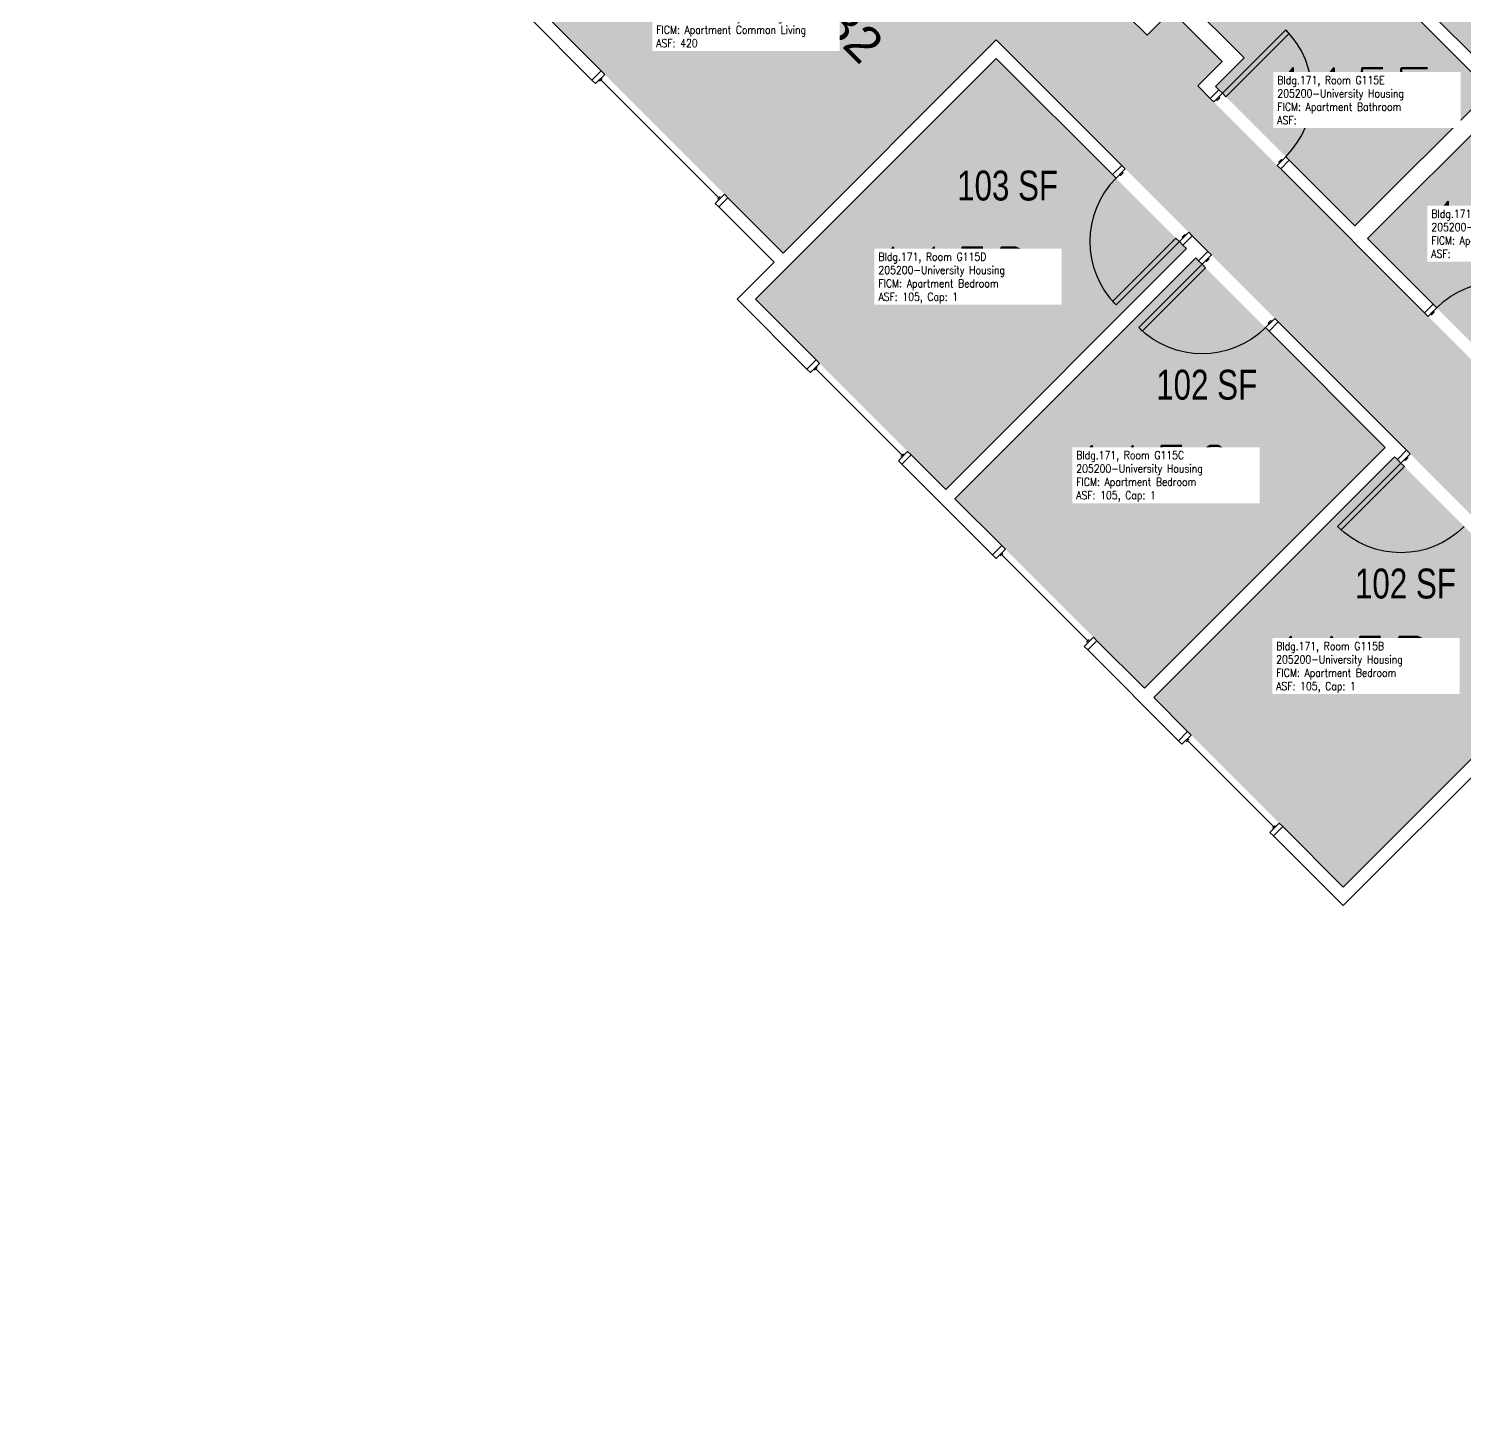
# Model space of a CAD drawing. Header units: inches. Extents: x 1063 to 4030, y -1482 to 1669.
# Drawn here: x 2331 to 2907, y 111 to 664 of the extents above; entities that cross this region are included whole.
import ezdxf
from ezdxf.enums import TextEntityAlignment as Align

# ---------------------------------------------------------------- set-up
doc = ezdxf.new("R2010")
doc.units = ezdxf.units.IN
doc.header["$LTSCALE"] = 192
doc.header["$MEASUREMENT"] = 0
for name, color, linetype in [('A-AREA-IDEN', 1, 'Continuous'), ('A-DOOR', 2, 'Continuous'), ('A-GLAZ', 1, 'Continuous'), ('A-IDEN-RNUM', 7, 'Continuous'), ('A-IDEN-SNUM', 4, 'Continuous'), ('A-IDEN-VNUM', 4, 'Continuous'), ('A-WALL', 5, 'Continuous'), ('AREA-TEXT', 3, 'Continuous'), ('Rooms-Category-Color', 7, 'Continuous'), ('Rooms-College-Color', 7, 'Continuous'), ('Rooms-Department-Color', 7, 'Continuous'), ('Rooms-Division-Color', 7, 'Continuous'), ('Rooms-Information', 7, 'Continuous')]:
    doc.layers.add(name, color=color, linetype=linetype)
doc.styles.add('AREA', font='arial.ttf', dxfattribs={"width": 0.75, "height": 12})
doc.styles.add('ROOMSNUMBER', font='txt.shx', dxfattribs={"height": 0.03})
doc.styles.add('ROOMVNUMBER', font='simplex.shx', dxfattribs={"width": 0.85})
doc.styles.get("Standard").update_dxf_attribs({"font": 'arial.ttf'})

msp = doc.modelspace()

# ---------------------------------------------------------------- hatches: boundary and pattern name
h = msp.add_hatch()
h.set_pattern_fill('ANSI31', color=256, angle=135, style=0)
h.set_pattern_definition([(180, (2679.42363, -36.36965), (-5e-14, -0.125), [])])
h.paths.add_polyline_path([(2857.95, 610.93), (2816.42, 652.46), (2822.93, 658.97), (2864.47, 617.44)], flags=9)
at = {"layer": 'Rooms-Category-Color', "true_color": 0xadadad}
msp.add_hatch(color=253, dxfattribs=at).paths.add_polyline_path([(2330.9, 1232.94), (2373.33, 1275.37), (2633.56, 1015.13), (2651.24, 1032.81), (2709.45, 974.59), (2691.78, 956.92), (2821.91, 826.78), (2839.59, 844.46), (2897.8, 786.25), (2880.12, 768.57), (3535.92, 112.77), (3553.6, 130.45), (3595.4, 88.64), (3577.73, 70.96), (3700.48, -51.78), (3658.05, -94.21), (3535.3, 28.54), (3517.62, 10.86), (3475.82, 52.67), (3493.49, 70.35), (2837.69, 726.14), (2820.02, 708.47), (2761.81, 766.68), (2779.48, 784.36), (2649.35, 914.49), (2631.67, 896.81), (2573.46, 955.02), (2591.14, 972.7)])
at = {"layer": 'Rooms-Category-Color', "true_color": 0x728ef3}
for points in [[(2538.08, 669.38), (2633.89, 573.56), (2719.45, 659.12), (2913.91, 464.67), (2954.92, 505.68), (2934.59, 526.01), (2924.78, 516.2), (2800.31, 640.67), (2810.12, 650.48), (2789.79, 670.81), (2779.98, 661), (2757.56, 683.42), (2767.2, 693.05), (2770.91, 689.34), (2766.4, 684.83), (2781.39, 669.84), (2816.3, 704.75), (2801.31, 719.74), (2794.95, 713.38), (2791.24, 717.09), (2797.6, 723.46), (2754.38, 766.68), (2690.39, 702.69), (2640.79, 752.28), (2630.45, 741.94), (2620.55, 751.84)], [(2917.69, 638.73), (2837.69, 718.72), (2794.91, 675.94), (2818.96, 651.9), (2807.47, 640.41), (2863.43, 584.45)], [(2699.12, 478.63), (2622.76, 555), (2719.45, 651.7), (2795.82, 575.33), (2699.43, 478.96)], [(2924.51, 523.37), (2868.55, 579.32), (2922.82, 633.59), (3002.82, 553.6), (2960.05, 510.81), (2936.01, 534.85)], [(2778.94, 398.82), (2702.84, 474.92), (2799.52, 571.62), (2875.64, 495.52), (2779.24, 399.14)], [(2782.65, 395.11), (2858.75, 319), (2955.45, 415.7), (2879.33, 491.8), (2782.95, 395.43)]]:
    msp.add_hatch(color=171, dxfattribs=at).paths.add_polyline_path(points)
at = {"layer": 'Rooms-College-Color', "true_color": 0xadadad}
for points in [[(2330.9, 1232.94), (2373.33, 1275.37), (2633.56, 1015.13), (2651.24, 1032.81), (2709.45, 974.59), (2691.78, 956.92), (2821.91, 826.78), (2839.59, 844.46), (2897.8, 786.25), (2880.12, 768.57), (3535.92, 112.77), (3553.6, 130.45), (3595.4, 88.64), (3577.73, 70.96), (3700.48, -51.78), (3658.05, -94.21), (3535.3, 28.54), (3517.62, 10.86), (3475.82, 52.67), (3493.49, 70.35), (2837.69, 726.14), (2820.02, 708.47), (2761.81, 766.68), (2779.48, 784.36), (2649.35, 914.49), (2631.67, 896.81), (2573.46, 955.02), (2591.14, 972.7)], [(2538.08, 669.38), (2633.89, 573.56), (2719.45, 659.12), (2913.91, 464.67), (2954.92, 505.68), (2934.59, 526.01), (2924.78, 516.2), (2800.31, 640.67), (2810.12, 650.48), (2789.79, 670.81), (2779.98, 661), (2757.56, 683.42), (2767.2, 693.05), (2770.91, 689.34), (2766.4, 684.83), (2781.39, 669.84), (2816.3, 704.75), (2801.31, 719.74), (2794.95, 713.38), (2791.24, 717.09), (2797.6, 723.46), (2754.38, 766.68), (2690.39, 702.69), (2640.79, 752.28), (2630.45, 741.94), (2620.55, 751.84)], [(2917.69, 638.73), (2837.69, 718.72), (2794.91, 675.94), (2818.96, 651.9), (2807.47, 640.41), (2863.43, 584.45)], [(2699.12, 478.63), (2622.76, 555), (2719.45, 651.7), (2795.82, 575.33), (2699.43, 478.96)], [(2924.51, 523.37), (2868.55, 579.32), (2922.82, 633.59), (3002.82, 553.6), (2960.05, 510.81), (2936.01, 534.85)], [(2778.94, 398.82), (2702.84, 474.92), (2799.52, 571.62), (2875.64, 495.52), (2779.24, 399.14)], [(2782.65, 395.11), (2858.75, 319), (2955.45, 415.7), (2879.33, 491.8), (2782.95, 395.43)]]:
    msp.add_hatch(color=253, dxfattribs=at).paths.add_polyline_path(points)
at = {"layer": 'Rooms-Department-Color', "true_color": 0xacacac}
msp.add_hatch(color=253, dxfattribs=at).paths.add_polyline_path([(2330.9, 1232.94), (2373.33, 1275.37), (2633.56, 1015.13), (2651.24, 1032.81), (2709.45, 974.59), (2691.78, 956.92), (2821.91, 826.78), (2839.59, 844.46), (2897.8, 786.25), (2880.12, 768.57), (3535.92, 112.77), (3553.6, 130.45), (3595.4, 88.64), (3577.73, 70.96), (3700.48, -51.78), (3658.05, -94.21), (3535.3, 28.54), (3517.62, 10.86), (3475.82, 52.67), (3493.49, 70.35), (2837.69, 726.14), (2820.02, 708.47), (2761.81, 766.68), (2779.48, 784.36), (2649.35, 914.49), (2631.67, 896.81), (2573.46, 955.02), (2591.14, 972.7)])
at = {"layer": 'Rooms-Department-Color', "true_color": 0x604aed}
for points in [[(2538.08, 669.38), (2633.89, 573.56), (2719.45, 659.12), (2913.91, 464.67), (2954.92, 505.68), (2934.59, 526.01), (2924.78, 516.2), (2800.31, 640.67), (2810.12, 650.48), (2789.79, 670.81), (2779.98, 661), (2757.56, 683.42), (2767.2, 693.05), (2770.91, 689.34), (2766.4, 684.83), (2781.39, 669.84), (2816.3, 704.75), (2801.31, 719.74), (2794.95, 713.38), (2791.24, 717.09), (2797.6, 723.46), (2754.38, 766.68), (2690.39, 702.69), (2640.79, 752.28), (2630.45, 741.94), (2620.55, 751.84)], [(2917.69, 638.73), (2837.69, 718.72), (2794.91, 675.94), (2818.96, 651.9), (2807.47, 640.41), (2863.43, 584.45)], [(2699.12, 478.63), (2622.76, 555), (2719.45, 651.7), (2795.82, 575.33), (2699.43, 478.96)], [(2924.51, 523.37), (2868.55, 579.32), (2922.82, 633.59), (3002.82, 553.6), (2960.05, 510.81), (2936.01, 534.85)], [(2778.94, 398.82), (2702.84, 474.92), (2799.52, 571.62), (2875.64, 495.52), (2779.24, 399.14)], [(2782.65, 395.11), (2858.75, 319), (2955.45, 415.7), (2879.33, 491.8), (2782.95, 395.43)]]:
    msp.add_hatch(color=173, dxfattribs=at).paths.add_polyline_path(points)
at = {"layer": 'Rooms-Division-Color', "true_color": 0xadadad}
msp.add_hatch(color=253, dxfattribs=at).paths.add_polyline_path([(2330.9, 1232.94), (2373.33, 1275.37), (2633.56, 1015.13), (2651.24, 1032.81), (2709.45, 974.59), (2691.78, 956.92), (2821.91, 826.78), (2839.59, 844.46), (2897.8, 786.25), (2880.12, 768.57), (3535.92, 112.77), (3553.6, 130.45), (3595.4, 88.64), (3577.73, 70.96), (3700.48, -51.78), (3658.05, -94.21), (3535.3, 28.54), (3517.62, 10.86), (3475.82, 52.67), (3493.49, 70.35), (2837.69, 726.14), (2820.02, 708.47), (2761.81, 766.68), (2779.48, 784.36), (2649.35, 914.49), (2631.67, 896.81), (2573.46, 955.02), (2591.14, 972.7)])
at = {"layer": 'Rooms-Division-Color', "true_color": 0x604aed}
for points in [[(2538.08, 669.38), (2633.89, 573.56), (2719.45, 659.12), (2913.91, 464.67), (2954.92, 505.68), (2934.59, 526.01), (2924.78, 516.2), (2800.31, 640.67), (2810.12, 650.48), (2789.79, 670.81), (2779.98, 661), (2757.56, 683.42), (2767.2, 693.05), (2770.91, 689.34), (2766.4, 684.83), (2781.39, 669.84), (2816.3, 704.75), (2801.31, 719.74), (2794.95, 713.38), (2791.24, 717.09), (2797.6, 723.46), (2754.38, 766.68), (2690.39, 702.69), (2640.79, 752.28), (2630.45, 741.94), (2620.55, 751.84)], [(2917.69, 638.73), (2837.69, 718.72), (2794.91, 675.94), (2818.96, 651.9), (2807.47, 640.41), (2863.43, 584.45)], [(2699.12, 478.63), (2622.76, 555), (2719.45, 651.7), (2795.82, 575.33), (2699.43, 478.96)], [(2924.51, 523.37), (2868.55, 579.32), (2922.82, 633.59), (3002.82, 553.6), (2960.05, 510.81), (2936.01, 534.85)], [(2778.94, 398.82), (2702.84, 474.92), (2799.52, 571.62), (2875.64, 495.52), (2779.24, 399.14)], [(2782.65, 395.11), (2858.75, 319), (2955.45, 415.7), (2879.33, 491.8), (2782.95, 395.43)]]:
    msp.add_hatch(color=173, dxfattribs=at).paths.add_polyline_path(points)

# ---------------------------------------------------------------- linework, layer by layer
at = {"layer": 'A-DOOR'}
for points in [[(2810.22, 637.66), (2811.63, 636.24), (2837.09, 661.7), (2835.67, 663.11)], [(2806.77, 634.21), (2805.36, 635.62), (2808.8, 639.07), (2810.22, 637.66)], [(2807.74, 635.18), (2808.1, 634.83), (2809.16, 635.89), (2808.8, 636.24)], [(2832.23, 608.75), (2833.64, 607.34), (2837.09, 610.79), (2835.67, 612.2)], [(2833.2, 609.73), (2832.84, 610.08), (2833.91, 611.14), (2834.26, 610.79)], [(2771.25, 607.33), (2769.84, 608.74), (2766.12, 605.03), (2767.54, 603.62)], [(2770.01, 606.09), (2770.37, 605.74), (2769.31, 604.68), (2768.95, 605.03)], [(2792.99, 578.16), (2791.58, 579.57), (2766.12, 554.12), (2767.54, 552.7)], [(2796.71, 581.87), (2798.12, 580.46), (2794.41, 576.75), (2792.99, 578.16)], [(2795.47, 580.63), (2795.11, 580.99), (2794.05, 579.93), (2794.41, 579.57)], [(2805.81, 572.77), (2804.4, 574.18), (2800.68, 570.47), (2802.1, 569.06)], [(2804.57, 571.53), (2804.93, 571.18), (2803.86, 570.12), (2803.51, 570.47)], [(2802.1, 569.06), (2803.51, 567.64), (2778.06, 542.19), (2776.64, 543.6)], [(2892.86, 548.12), (2891.45, 549.53), (2894.89, 552.98), (2896.31, 551.57)], [(2893.83, 549.09), (2894.19, 548.74), (2895.25, 549.8), (2894.89, 550.15)], [(2831.27, 547.31), (2832.68, 545.9), (2828.97, 542.19), (2827.55, 543.6)], [(2830.03, 546.07), (2829.67, 546.43), (2828.61, 545.37), (2828.97, 545.01)], [(2885.62, 492.95), (2884.21, 494.37), (2880.5, 490.65), (2881.91, 489.24)], [(2884.39, 491.72), (2884.74, 491.36), (2883.68, 490.3), (2883.33, 490.65)], [(2881.91, 489.24), (2883.33, 487.83), (2857.87, 462.37), (2856.46, 463.78)]]:
    msp.add_lwpolyline(points, close=True, dxfattribs=at)
for centre, start, end in [((2810.22, 637.66), 315, 45), ((2792.99, 578.16), 135, 225)]:
    msp.add_arc(centre, 36, start, end, dxfattribs=at)
at = {"layer": 'A-DOOR', "extrusion": (0, 0, -1)}
for centre, start, end in [((-2921.76, 526.11), 45, 135), ((-2802.1, 569.06), 225, 315), ((-2881.91, 489.24), 225, 315)]:
    msp.add_arc(centre, 36, start, end, dxfattribs=at)
at = {"layer": 'A-GLAZ'}
for p, q in [((2561.23, 643.57), (2560.17, 642.51)), ((2560.7, 643.04), (2608.08, 595.67)), ((2608.61, 596.2), (2607.55, 595.14)), ((2647.53, 527.58), (2646.47, 526.52)), ((2647, 527.05), (2681.65, 492.4)), ((2682.18, 492.93), (2681.11, 491.87)), ((2722.11, 453), (2721.05, 451.94)), ((2721.58, 452.47), (2756.22, 417.82)), ((2756.75, 418.35), (2755.69, 417.29)), ((2796.72, 378.38), (2795.66, 377.32)), ((2796.19, 377.85), (2830.84, 343.2)), ((2831.37, 343.74), (2830.31, 342.67))]:
    msp.add_line(p, q, dxfattribs=at)
for points in [[(2558.49, 641.54), (2557.08, 642.95), (2560.79, 646.67), (2562.2, 645.25)], [(2606.58, 593.46), (2607.99, 592.04), (2611.7, 595.75), (2610.29, 597.17)], [(2644.79, 525.55), (2643.37, 526.96), (2647.09, 530.67), (2648.5, 529.26)], [(2680.14, 490.19), (2681.56, 488.78), (2685.27, 492.49), (2683.85, 493.9)], [(2719.37, 450.97), (2717.95, 452.38), (2721.66, 456.09), (2723.08, 454.68)], [(2754.72, 415.61), (2756.14, 414.2), (2759.85, 417.91), (2758.43, 419.33)], [(2793.98, 376.35), (2792.57, 377.76), (2796.28, 381.48), (2797.7, 380.06)], [(2829.34, 341), (2830.75, 339.58), (2834.47, 343.29), (2833.05, 344.71)]]:
    msp.add_lwpolyline(points, close=True, dxfattribs=at)
at = {"layer": 'A-WALL'}
for p, q in [((3006.98, 556.86), (2837.69, 726.14)), ((2837.69, 718.72), (2917.7, 638.72)), ((2757.56, 683.42), (2779.98, 661)), ((2818.96, 651.9), (2794.91, 675.94)), ((2530.66, 669.38), (2557.08, 642.95)), ((2560.79, 646.67), (2538.08, 669.38)), ((2779.98, 661), (2789.79, 670.81)), ((2789.79, 670.81), (2810.12, 650.48)), ((2719.45, 659.12), (2633.89, 573.56)), ((2769.84, 608.74), (2719.45, 659.12)), ((2622.76, 555), (2719.45, 651.7)), ((2719.45, 651.7), (2766.12, 605.03)), ((2807.47, 640.41), (2818.96, 651.9)), ((2557.08, 642.95), (2560.79, 646.67)), ((2810.12, 650.48), (2800.31, 640.67)), ((2800.31, 640.67), (2805.36, 635.62)), ((2808.8, 639.07), (2807.47, 640.41)), ((2805.36, 635.62), (2808.8, 639.07)), ((2917.7, 638.72), (2863.43, 584.45)), ((2868.55, 579.32), (2922.82, 633.59)), ((2766.12, 605.03), (2769.84, 608.74)), ((2837.09, 610.79), (2833.64, 607.34)), ((2833.64, 607.34), (2891.45, 549.53)), ((2863.43, 584.45), (2837.09, 610.79)), ((2611.7, 595.75), (2607.99, 592.04)), ((2633.89, 573.56), (2611.7, 595.75)), ((2607.99, 592.04), (2630.18, 569.85)), ((2798.12, 580.46), (2794.41, 576.75)), ((2794.41, 576.75), (2795.82, 575.33)), ((2804.4, 574.18), (2798.12, 580.46)), ((2894.89, 552.98), (2868.55, 579.32)), ((2795.82, 575.33), (2699.12, 478.63)), ((2702.84, 474.92), (2799.53, 571.62)), ((2799.53, 571.62), (2800.68, 570.47)), ((2800.68, 570.47), (2804.4, 574.18)), ((2630.18, 569.85), (2615.33, 555)), ((2615.33, 555), (2643.37, 526.96)), ((2647.09, 530.67), (2622.76, 555)), ((2891.45, 549.53), (2894.89, 552.98)), ((2832.68, 545.9), (2828.97, 542.19)), ((2828.97, 542.19), (2875.64, 495.52)), ((2884.21, 494.37), (2832.68, 545.9)), ((2643.37, 526.96), (2647.09, 530.67)), ((2685.27, 492.49), (2681.56, 488.78)), ((2699.12, 478.63), (2685.27, 492.49)), ((2875.64, 495.52), (2778.94, 398.82)), ((2782.65, 395.11), (2879.35, 491.8)), ((2879.35, 491.8), (2880.5, 490.65)), ((2880.5, 490.65), (2884.21, 494.37)), ((2681.56, 488.78), (2717.95, 452.38)), ((2721.66, 456.09), (2702.84, 474.92)), ((2717.95, 452.38), (2721.66, 456.09)), ((2759.85, 417.91), (2756.14, 414.2)), ((2778.94, 398.82), (2759.85, 417.91)), ((2955.45, 415.7), (2858.75, 319)), ((2756.14, 414.2), (2792.57, 377.76)), ((2858.75, 311.58), (2959.16, 411.99)), ((2796.28, 381.48), (2782.65, 395.11)), ((2792.57, 377.76), (2796.28, 381.48)), ((2834.47, 343.29), (2830.75, 339.58)), ((2858.75, 319), (2834.47, 343.29)), ((2830.75, 339.58), (2858.75, 311.58))]:
    msp.add_line(p, q, dxfattribs=at)

# ---------------------------------------------------------------- texts
at = {"layer": 'A-AREA-IDEN'}
msp.add_text('UNIT B2', height=14.4, rotation=315, dxfattribs=at).set_placement((2637.76, 675.93), align=Align.CENTER)
at = {"layer": 'A-IDEN-RNUM', "style": 'ROOMSNUMBER', "width": 0.85}
for s, p in [('0115-E0', (2861.48, 637.14)), ('0115-D0', (2713.75, 563.68)), ('0115-C0', (2792.31, 482.58)), ('0115-B0', (2863, 401.48))]:
    msp.add_text(s, height=1, dxfattribs=at).set_placement(p, align=Align.MIDDLE_CENTER)
at = {"layer": 'A-IDEN-SNUM', "style": 'ROOMSNUMBER', "width": 0.85}
for s, p in [('1710G115E0', (2861.48, 637.14)), ('1710G115D0', (2713.75, 563.68)), ('1710G115C0', (2792.31, 482.58)), ('1710G115B0', (2863, 401.48))]:
    msp.add_text(s, height=1, dxfattribs=at).set_placement(p, align=Align.MIDDLE_CENTER)
at = {"layer": 'A-IDEN-VNUM', "style": 'ROOMVNUMBER', "width": 0.85}
for s, p in [('115', (2603.82, 667.44)), ('115E', (2861.91, 636.53)), ('115F', (2923.75, 582.89)), ('115D', (2702.17, 564.58)), ('115C', (2782.05, 484.9)), ('115B', (2861.9, 408.28))]:
    msp.add_text(s, height=22.5, dxfattribs=at).set_placement(p, align=Align.MIDDLE_CENTER)
at = {"layer": 'AREA-TEXT', "style": 'AREA', "width": 0.75}
for s, p in [('103 SF', (2723.98, 600.64)), ('102 SF', (2803.92, 520.69)), ('102 SF', (2883.74, 440.88))]:
    msp.add_text(s, height=12, dxfattribs=at).set_placement(p, align=Align.MIDDLE_CENTER)

# ---------------------------------------------------------------- next in the draw order: texts
at = {"layer": 'Rooms-Information', "char_height": 3.2143, "width": 72, "attachment_point": 7, "style": 'ROOMVNUMBER', "bg_fill": 3, "box_fill_scale": 1.5, "bg_fill_color": 256, "bg_fill_true_color": 13158600, "bg_fill_transparency": 0}
for s, insert in [('Bldg.171, Room G115^M^J205200-University Housing^M^JFICM: Apartment Common Living^M^JASF: 420', (2582.88, 656.19)), ('Bldg.171, Room G115E^M^J205200-University Housing^M^JFICM: Apartment Bathroom^M^JASF: ', (2832.31, 625.28)), ('Bldg.171, Room G115F^M^J205200-University Housing^M^JFICM: Apartment Bathroom^M^JASF: ', (2894.15, 571.64)), ('Bldg.171, Room G115D^M^J205200-University Housing^M^JFICM: Apartment Bedroom^M^JASF: 105, Cap: 1', (2672.12, 553.33)), ('Bldg.171, Room G115C^M^J205200-University Housing^M^JFICM: Apartment Bedroom^M^JASF: 105, Cap: 1', (2751.54, 473.65)), ('Bldg.171, Room G115B^M^J205200-University Housing^M^JFICM: Apartment Bedroom^M^JASF: 105, Cap: 1', (2831.84, 397.03))]:
    msp.add_mtext(s, dxfattribs=dict(at, insert=insert))

doc.saveas('drawing.dxf')
